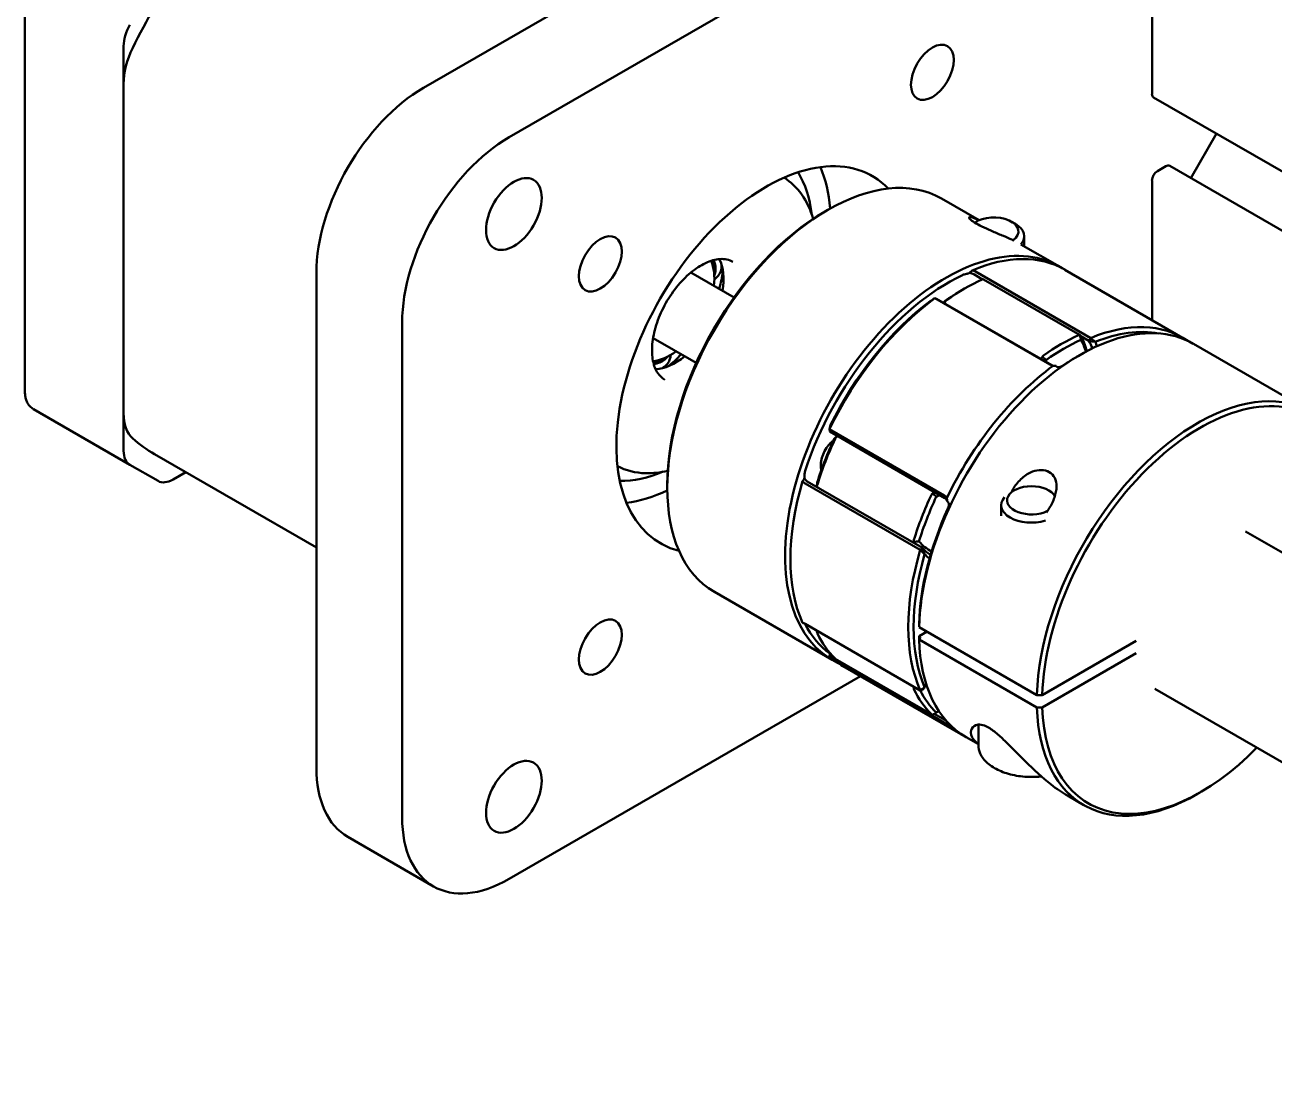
# Model space of a CAD drawing. Header units: millimetres. Extents: x 0 to 420, y 0 to 297.
# Drawn here: x 43.49 to 70.97, y 140.19 to 163.48 of the extents above; entities that cross this region are included whole.
import ezdxf

# ---------------------------------------------------------------- set-up
doc = ezdxf.new("R2010")
doc.units = ezdxf.units.MM
doc.header["$LTSCALE"] = 0.75
doc.layers.add('Visible', color=7, linetype='Continuous', lineweight=50)

msp = doc.modelspace()

# ---------------------------------------------------------------- linework, layer by layer
at = {"layer": 'Visible', "extrusion": (0, 0.816497, 0.57735)}
for p, q in [((52.262, 162.1, -5.136), (66.404, 170.265, -16.683)), ((67.469, 168.702, -14.473), (54.148, 161.012, -3.596)), ((68.29, 161.964, -20.243), (68.29, 165.502, -17.741)), ((43.492, 155.399, -22.432), (43.492, 164.311, -16.13)), ((45.662, 154.106, -20.603), (45.662, 163.018, -14.302)), ((45.662, 162.189, -14.888), (45.662, 154.935, -20.017)), ((68.324, 161.888, -20.339), (128.615, 127.079, 28.888)), ((69.142, 160.113, -22.596), (69.706, 161.09, -22.596)), ((68.408, 160.263, -21.59), (68.596, 160.372, -21.744)), ((68.679, 160.38, -21.84), (128.624, 125.771, 27.104)), ((68.29, 156.987, -23.762), (68.29, 160.059, -21.59)), ((61.101, 159.379, -10.091), (61.16, 159.413, -9.995)), ((64.487, 159.183, -12.206), (63.66, 159.66, -12.882)), ((64.434, 159.155, -11.941), (64.424, 159.15, -11.956)), ((65.193, 159.155, -11.941), (65.285, 159.102, -12.091)), ((66.252, 158.163, -10.765), (65.405, 158.652, -11.457)), ((65.48, 158.83, -11.706), (65.48, 158.609, -11.862)), ((59.095, 157.485, -14.908), (58.145, 158.033, -15.683)), ((64.406, 158.052, -8.15), (66.94, 156.589, -6.081)), ((68.963, 156.598, -8.552), (66.37, 158.095, -10.669)), ((49.905, 147.131, -12.834), (49.905, 158.018, -5.136)), ((64.562, 157.881, -7.984), (64.367, 157.994, -8.143)), ((66.712, 156.651, -6.183), (64.584, 157.879, -7.92)), ((64.106, 157.644, -7.638), (64.165, 157.678, -7.541)), ((66.045, 156.004, -5.254), (63.511, 157.467, -7.323)), ((63.511, 157.467, -7.323), (63.55, 157.454, -7.38)), ((63.55, 157.454, -7.38), (66.084, 155.991, -5.311)), ((51.791, 146.042, -11.294), (51.791, 156.929, -3.596)), ((58.261, 156.041, -14.908), (57.312, 156.589, -15.683)), ((66.901, 156.531, -6.074), (66.724, 156.633, -6.218)), ((66.94, 156.589, -6.081), (66.901, 156.531, -6.074)), ((69.199, 156.462, -8.359), (71.791, 154.965, -6.242)), ((45.8, 153.801, -20.988), (43.679, 155.026, -22.72)), ((61.193, 154.583, -6.523), (63.727, 153.12, -4.454)), ((61.2, 154.53, -6.569), (61.193, 154.583, -6.523)), ((63.734, 153.067, -4.5), (61.2, 154.53, -6.569)), ((46.345, 154.03, -21.494), (49.905, 151.975, -18.588)), ((46.42, 153.443, -22), (45.8, 153.801, -20.988)), ((47.028, 153.635, -22.61), (46.753, 153.476, -22.385)), ((57.624, 153.357, -10.091), (57.624, 153.289, -9.995)), ((63.191, 151.925, -4.787), (60.657, 153.387, -6.856)), ((60.703, 153.435, -6.878), (63.237, 151.973, -4.81)), ((65.259, 153.236, -3.569), (65.249, 153.23, -3.585)), ((66.018, 153.236, -3.569), (66.027, 153.23, -3.585)), ((64.971, 152.911, -3.334), (64.971, 152.672, -3.503)), ((70.35, 152.333, -6.194), (73.793, 150.346, -3.383)), ((63.237, 151.973, -4.81), (63.191, 151.925, -4.787)), ((61.252, 149.503, -10.765), (58.66, 151, -12.882)), ((60.657, 150.296, -9.042), (63.191, 148.833, -6.973)), ((65.758, 148.731, -3.261), (63.165, 150.228, -5.378)), ((63.342, 150.126, -5.811), (63.165, 150.024, -5.667)), ((65.758, 148.459, -3.453), (63.165, 149.956, -5.57)), ((67.941, 149.924, -4.947), (65.876, 148.731, -3.261)), ((61.193, 149.584, -10.058), (61.2, 149.645, -10.023)), ((63.727, 148.121, -7.989), (61.193, 149.584, -10.058)), ((61.2, 149.645, -10.023), (61.225, 149.63, -10.003)), ((61.32, 149.53, -9.82), (63.443, 148.304, -8.087)), ((67.941, 149.652, -5.14), (65.876, 148.459, -3.453)), ((61.488, 149.367, -10.573), (64.081, 147.87, -8.456)), ((61.876, 149.143, -21.453), (54.148, 144.682, -15.143)), ((63.191, 148.833, -6.973), (63.237, 148.839, -7.026)), ((65.876, 148.731, -3.261), (65.758, 148.731, -3.261)), ((68.35, 148.869, -6.194), (71.433, 147.09, -3.678)), ((65.758, 148.459, -3.453), (65.876, 148.459, -3.453)), ((63.5, 148.317, -8.145), (63.734, 148.182, -7.954)), ((64.471, 148.079, -6.751), (64.471, 147.628, -7.07)), ((64.199, 147.802, -8.359), (64.471, 147.645, -8.137)), ((66.427, 146.516, -6.54), (66.791, 146.305, -6.242)), ((69.35, 146.587, -9.033), (69.291, 146.553, -9.129)), ((52.481, 144.517, -13.219), (50.595, 145.605, -14.758))]:
    msp.add_line(p, q, dxfattribs=at)
at = {"layer": 'Visible', "extrusion": (0.707107, -0.408248, 0.57735)}
for centre in [(172.406, 3.742, -29.521), (165.1, 11.049, -29.521), (157.793, 3.742, -29.521)]:
    msp.add_circle(centre, 0.667, dxfattribs=at)
at = {"layer": 'Visible', "extrusion": (-0.707107, 0.408248, -0.57735)}
for centre in [(-165.1, 14.853, 29.521), (-153.989, 3.742, 29.521)]:
    msp.add_circle(centre, 0.867, dxfattribs=at)
at = {"layer": 'Visible', "extrusion": (0.707107, -0.408248, 0.57735)}
for centre, radius, start, end in [((165.1, 3.742, -42.521), 8.533, 83.0905, 96.9095), ((164.234, 10.89, -42.521), 1.333, 96.9095, 135), ((164.157, 14.113, -32.188), 3.333, 45, 135), ((165.1, 3.742, -29.521), 4.667, 350.6159, 189.3841), ((165.1, 3.742, -27.604), 5, 0, 180), ((165.1, 3.742, -32.188), 4.667, 320.1174, 336.1677), ((165.1, 3.742, -23.938), 5, 358.6494, 182.702), ((165.1, 3.742, -32.521), 1.383, 307.0427, 337.351), ((165.1, 3.742, -32.955), 2.117, 293.185, 304.8739), ((165.1, 3.742, -23.854), 4.917, 39.8648, 110.1352), ((165.1, 3.742, -23.354), 5, 38.7168, 51.2832), ((165.1, 3.742, -23.604), 5, 52.7533, 97.2467), ((169.124, 4.82, -23.354), 3, 108.9976, 109.2711), ((165.1, 3.742, -20.021), 4.917, 11.639, 36.416), ((165.1, 3.742, -20.271), 4.917, 38.7168, 51.2832), ((166.178, 7.767, -20.271), 2.917, 332.7205, 341.0024), ((166.178, 7.767, -20.104), 3, 335.3343, 340.7289), ((165.1, 3.742, -32.521), 1.383, 202.649, 232.9573), ((165.1, 3.742, -32.955), 2.117, 235.1261, 246.815), ((169.124, 4.82, -20.271), 2.917, 108.9976, 109.8444), ((165.1, 3.742, -19.938), 5, 52.5331, 97.4669), ((165.1, 3.742, -16.021), 4.917, 294.0027, 133.0574), ((157.952, 4.608, -42.521), 1.333, 135, 173.0905), ((165.1, 3.742, -42.521), 8.533, 173.0905, 180), ((165.1, 3.742, -23.354), 5, 98.7168, 111.2832), ((162.153, 6.688, -23.354), 3, 40.7289, 41.0024), ((165.1, 3.742, -32.188), 4.667, 203.8323, 219.8826), ((166.178, 7.767, -23.354), 3, 168.9976, 169.2711), ((165.1, 3.742, -20.271), 4.917, 98.7168, 111.2832), ((162.153, 6.688, -20.271), 2.917, 38.7892, 41.0024), ((166.178, 7.767, -20.271), 2.917, 168.9976, 181.0541), ((165.1, 3.742, -20.021), 4.917, 113.584, 156.416), ((166.178, 7.767, -20.104), 3, 169.2711, 177.1545), ((165.1, 3.742, -23.854), 4.917, 159.8648, 176.2999), ((165.1, 3.742, -23.354), 5, 158.7168, 171.2832), ((165.1, 3.742, -23.604), 5, 172.7533, 180), ((165.1, 3.742, -20.271), 4.917, 159.6867, 171.2832), ((165.1, 3.742, -16.021), 4.917, 136.9426, 245.9973), ((162.153, 6.688, -20.271), 2.917, 228.9976, 230.5478), ((165.1, 3.742, -19.938), 5, 172.5331, 181.3506), ((154.729, 4.685, -32.188), 3.333, 135, 180)]:
    msp.add_arc(centre, radius, start, end, dxfattribs=at)
at = {"layer": 'Visible', "extrusion": (-0.707107, 0.408248, -0.57735)}
for centre, radius, start, end in [((-164.48, 12.079, 42.521), 0.667, 45, 90), ((-174.528, -4.036, 29.521), 0.167, 360, 45), ((-164.157, 14.113, 29.521), 3.333, 45, 135), ((-165.1, 3.742, 32.188), 4.117, 197.6123, 217.4355), ((-172.878, -5.686, 29.521), 0.167, 45, 135), ((-173.066, -5.875, 29.521), 0.167, 135, 180), ((-165.1, 3.742, 27.688), 4.917, 45, 135), ((-165.1, 3.742, 32.354), 1.5, 200.927, 236.251), ((-165.1, 3.742, 23.771), 5, 142.5331, 180), ((-165.1, 3.742, 23.438), 4.917, 128.7168, 135), ((-165.1, 3.742, 23.688), 4.917, 83.584, 126.416), ((-169.124, 4.82, 23.438), 2.917, 70.1556, 71.0024), ((-165.1, 3.742, 19.771), 5, 46.9102, 180), ((-165.1, 3.742, 20.104), 5, 142.7533, 182.702), ((-165.1, 3.742, 20.354), 5, 128.7168, 141.2832), ((-166.178, 7.767, 20.354), 3, 198.9976, 209.4703), ((-166.178, 7.767, 20.021), 3.083, 201.0194, 203.8591), ((-165.1, 3.742, 32.354), 1.5, 303.749, 339.073), ((-169.124, 4.82, 20.354), 3, 70.7289, 71.0024), ((-165.1, 3.742, 19.854), 4.917, 129.8648, 135.4835), ((-165.1, 3.742, 16.104), 5, 46.9102, 225), ((-165.1, 3.742, 23.438), 4.917, 68.7168, 81.2832), ((-156.763, 4.362, 42.521), 0.667, 360, 45), ((-165.1, 3.742, 32.188), 4.117, 322.5645, 342.3877), ((-156.763, 3.123, 42.521), 0.667, 315, 360), ((-165.1, 3.742, 23.771), 5, 22.5331, 67.4669), ((-165.1, 3.742, 20.354), 5, 68.7168, 81.2832), ((-162.153, 6.688, 20.354), 3, 138.9976, 139.2711), ((-165.1, 3.742, 19.854), 4.917, 46.9426, 80.1352), ((-166.178, 7.767, 20.354), 3, 10.7289, 11.0024), ((-165.1, 3.742, 20.104), 5, 22.7533, 67.2467), ((-166.178, 7.767, 20.021), 3.083, 4.3308, 8.9806), ((-166.178, 7.767, 20.354), 3, 356.1148, 356.6219), ((-165.1, 3.742, 19.854), 4.917, 42.0863, 43.0574), ((-165.1, 3.742, 19.771), 5, 360, 43.0898), ((-162.153, 6.688, 23.604), 3, 310.5111, 310.7289), ((-161.075, 2.664, 20.021), 3.083, 81.0194, 82.5871), ((-165.1, 3.742, 20.354), 5, 8.7168, 21.2832), ((-165.1, 3.742, 16.104), 5, 315, 43.0898), ((-154.729, 4.685, 29.521), 3.333, 315, 45)]:
    msp.add_arc(centre, radius, start, end, dxfattribs=at)
at = {"layer": 'Visible', "extrusion": (-7e-16, -0.816497, -0.57735)}
for centre, radius, start, end in [((64.813, -101.259, -123.056), 0.537, 218.3323, 38.069), ((64.813, -101.259, -122.926), 0.667, 315, 27.4462)]:
    msp.add_arc(centre, radius, start, end, dxfattribs=at)
at = {"layer": 'Visible', "extrusion": (-1.59e-14, 7e-15, -1)}
msp.add_arc((-58.331, 158.392, 17.212), 0.55, 204.9336, 208.304, dxfattribs=at)
at = {"layer": 'Visible', "extrusion": (-1.4e-15, 2.5e-15, -1)}
msp.add_arc((-58.331, 158.392, 17.212), 0.605, 234.5167, 236.959, dxfattribs=at)
at = {"layer": 'Visible', "extrusion": (-0.298008, 0.866302, -0.400889)}
msp.add_arc((-118.294, 33.434, 120.423), 13.274, 57.5029, 58.0988, dxfattribs=at)
at = {"layer": 'Visible', "extrusion": (0.298008, -0.089195, 0.950387)}
for centre, radius, start, end in [((160.757, -21, 0.203), 8.427, 4.8039, 5.8238), ((156.924, -15.136, 0.203), 13.274, 337.1317, 337.7276)]:
    msp.add_arc(centre, radius, start, end, dxfattribs=at)
at = {"layer": 'Visible', "extrusion": (-2.73e-14, 7e-16, -1)}
msp.add_arc((-57.094, 156.249, 17.212), 0.605, 183.041, 185.4833, dxfattribs=at)
at = {"layer": 'Visible', "extrusion": (2.6e-15, -1.8e-15, -1)}
msp.add_arc((-57.094, 156.249, 17.212), 0.55, 211.696, 215.0664, dxfattribs=at)
at = {"layer": 'Visible', "extrusion": (0.98653, -0.009768, 0.163286)}
msp.add_arc((144.629, -24.23, 57.794), 13.274, 36.7565, 37.3524, dxfattribs=at)
at = {"layer": 'Visible', "extrusion": (-3e-16, -0.816497, -0.57735)}
for centre, radius, start, end in [((65.638, -91.006, -122.926), 0.667, 62.5538, 207.4462), ((65.638, -91.006, -123.056), 0.537, 49.3116, 343.153)]:
    msp.add_arc(centre, radius, start, end, dxfattribs=at)
at = {"layer": 'Visible', "extrusion": (-0.4037, -0.042288, -0.913914)}
msp.add_arc((-153.354, -83.747, -27.56), 13.274, 47.6493, 48.2452, dxfattribs=at)
at = {"layer": 'Visible', "extrusion": (0.4037, 0.042288, 0.913914)}
msp.add_arc((146.547, -82.089, 27.56), 8.427, 103.6586, 104.6785, dxfattribs=at)
at = {"layer": 'Visible', "extrusion": (-0.98653, 0.150691, -0.063638)}
msp.add_arc((-165.559, -11.621, -37.188), 8.427, 354.0346, 354.5961, dxfattribs=at)
at = {"layer": 'Visible', "extrusion": (0.4037, -0.875742, 0.264768)}
for centre, radius, start, end in [((127.26, 11.152, -106.676), 13.274, 124.1519, 124.7478), ((127.237, 18.158, -106.676), 8.427, 151.8242, 152.844)]:
    msp.add_arc(centre, radius, start, end, dxfattribs=at)
at = {"layer": 'Visible', "extrusion": (1.21e-14, -0.816497, -0.57735)}
msp.add_ellipse((63.106, 150.262, -5.426), major_axis=(-0.059, -0.034, 0.0481), ratio=0.999438, start_param=3.14161, end_param=3.181571, dxfattribs=at)
at = {"layer": 'Visible', "extrusion": (9.6e-15, -0.816497, -0.57735)}
msp.add_ellipse((63.106, 149.99, -5.619), major_axis=(-0.059, -0.034, 0.0481), ratio=0.999438, start_param=3.14161, end_param=4.712375, dxfattribs=at)
at = {"layer": 'Visible'}
for points, knots in [([(60.836, 159.214, -16.599), (60.776, 159.417, -16.391), (60.689, 159.599, -16.17), (60.472, 159.904, -15.719), (60.342, 160.028, -15.491), (60.193, 160.121, -15.263)], [6.5679395, 6.5679395, 6.5679395, 6.5679395, 6.8117738, 6.8117738, 7.047376, 7.047376, 7.047376, 7.047376]), ([(64.424, 159.109, -11.032), (64.373, 159.139, -11.074), (64.33, 159.168, -11.133), (64.275, 159.214, -11.267), (64.263, 159.232, -11.343), (64.263, 159.254, -11.499), (64.279, 159.257, -11.59), (64.338, 159.246, -11.762), (64.379, 159.23, -11.844), (64.443, 159.202, -11.942), (64.463, 159.192, -11.97), (64.484, 159.181, -11.998)], [0, 0, 0, 0, 0.0652872, 0.0652872, 0.1305744, 0.1305744, 0.2072928, 0.2072928, 0.2840111, 0.2840111, 0.3152417, 0.3152417, 0.3152417, 0.3152417]), ([(65.255, 158.736, -11.371), (65.238, 158.744, -11.339), (65.221, 158.752, -11.308), (65.155, 158.782, -11.205), (65.093, 158.809, -11.134), (64.95, 158.868, -11.02), (64.869, 158.901, -10.979), (64.727, 158.961, -10.944), (64.66, 158.99, -10.94), (64.532, 159.051, -10.965), (64.472, 159.082, -10.993), (64.424, 159.109, -11.032)], [0.8643736, 0.8643736, 0.8643736, 0.8643736, 0.8963197, 0.8963197, 0.9772698, 0.9772698, 1.0582198, 1.0582198, 1.119259, 1.119259, 1.1802981, 1.1802981, 1.1802981, 1.1802981]), ([(59.07, 158.269, -15.201), (58.989, 158.315, -15.039), (58.893, 158.337, -14.878), (58.685, 158.322, -14.596), (58.577, 158.293, -14.473), (58.358, 158.189, -14.261), (58.247, 158.117, -14.172), (58.03, 157.937, -14.027), (57.925, 157.828, -13.972), (57.73, 157.585, -13.903), (57.641, 157.45, -13.889), (57.49, 157.168, -13.904), (57.427, 157.02, -13.933), (57.336, 156.73, -14.03), (57.306, 156.586, -14.098), (57.283, 156.319, -14.267), (57.288, 156.196, -14.368), (57.33, 155.98, -14.593), (57.367, 155.889, -14.718), (57.459, 155.753, -14.963), (57.51, 155.705, -15.082), (57.57, 155.671, -15.201)], [0.785398, 0.785398, 0.785398, 0.785398, 1.156266, 1.156266, 1.479902, 1.479902, 1.788878, 1.788878, 2.098679, 2.098679, 2.410311, 2.410311, 2.72245, 2.72245, 3.033555, 3.033555, 3.342652, 3.342652, 3.653381, 3.653381, 3.926991, 3.926991, 3.926991, 3.926991]), ([(58.617, 158.298, -16.751), (58.623, 158.282, -16.759), (58.628, 158.266, -16.766), (58.644, 158.209, -16.796), (58.65, 158.169, -16.821), (58.65, 158.118, -16.857), (58.649, 158.102, -16.869), (58.647, 158.087, -16.881)], [0.67844777, 0.67844777, 0.67844777, 0.67844777, 0.69426713, 0.69426713, 0.73341237, 0.73341237, 0.75034209, 0.75034209, 0.75034209, 0.75034209]), ([(58.646, 158.306, -16.702), (58.655, 158.284, -16.712), (58.664, 158.261, -16.723), (58.683, 158.194, -16.759), (58.689, 158.15, -16.786), (58.689, 158.071, -16.842), (58.683, 158.031, -16.874), (58.667, 157.984, -16.916), (58.664, 157.976, -16.925), (58.66, 157.967, -16.934)], [0.7438208, 0.7438208, 0.7438208, 0.7438208, 0.7660166, 0.7660166, 0.8091995, 0.8091995, 0.8523825, 0.8523825, 0.8630562, 0.8630562, 0.8630562, 0.8630562]), ([(58.682, 157.9, -17.212), (58.705, 157.916, -17.184), (58.727, 157.936, -17.155), (58.766, 157.985, -17.094), (58.786, 158.021, -17.056), (58.813, 158.1, -16.984), (58.819, 158.144, -16.949), (58.819, 158.191, -16.916), (58.819, 158.196, -16.912), (58.819, 158.202, -16.908)], [-0.9402499, -0.9402499, -0.9402499, -0.9402499, -0.9071267, -0.9071267, -0.8612024, -0.8612024, -0.8152781, -0.8152781, -0.8092588, -0.8092588, -0.8092588, -0.8092588]), ([(64.123, 157.977, -8.144), (64.123, 157.977, -8.144), (64.123, 157.977, -8.144), (64.124, 157.978, -8.145), (64.125, 157.978, -8.145), (64.126, 157.979, -8.147), (64.127, 157.979, -8.148), (64.138, 157.984, -8.157), (64.149, 157.988, -8.164), (64.176, 157.996, -8.18), (64.192, 157.999, -8.187), (64.219, 158.005, -8.193), (64.23, 158.007, -8.194), (64.246, 158.011, -8.191), (64.252, 158.013, -8.189), (64.262, 158.018, -8.182), (64.266, 158.02, -8.179), (64.27, 158.024, -8.173), (64.271, 158.025, -8.171), (64.271, 158.026, -8.17)], [0.18280217, 0.18280217, 0.18280217, 0.18280217, 0.18322052, 0.18322052, 0.18388789, 0.18388789, 0.18538627, 0.18538627, 0.19760576, 0.19760576, 0.21515054, 0.21515054, 0.2293136, 0.2293136, 0.23883257, 0.23883257, 0.24675162, 0.24675162, 0.24992047, 0.24992047, 0.24992047, 0.24992047]), ([(64.271, 158.026, -8.17), (64.283, 158.033, -8.173), (64.294, 158.04, -8.176), (64.316, 158.059, -8.181), (64.325, 158.069, -8.183), (64.334, 158.08, -8.185)], [0.00000001, 0.00000001, 0.00000001, 0.00000001, 0.01271645, 0.01271645, 0.02562676, 0.02562676, 0.02562676, 0.02562676]), ([(64.367, 157.994, -8.143), (64.364, 157.995, -8.146), (64.36, 157.997, -8.148), (64.357, 157.999, -8.15), (64.353, 158.001, -8.153), (64.35, 158.003, -8.155), (64.346, 158.004, -8.157), (64.342, 158.006, -8.158), (64.338, 158.008, -8.16), (64.334, 158.009, -8.162), (64.332, 158.01, -8.162), (64.33, 158.011, -8.163), (64.327, 158.011, -8.164), (64.326, 158.012, -8.164), (64.325, 158.012, -8.165), (64.323, 158.013, -8.165), (64.323, 158.013, -8.165), (64.322, 158.013, -8.165), (64.321, 158.013, -8.166), (64.317, 158.015, -8.167), (64.312, 158.016, -8.167), (64.308, 158.017, -8.168), (64.303, 158.019, -8.169), (64.299, 158.02, -8.169), (64.294, 158.021, -8.17), (64.29, 158.022, -8.17), (64.285, 158.023, -8.17), (64.28, 158.024, -8.17), (64.278, 158.024, -8.17), (64.275, 158.025, -8.17), (64.273, 158.025, -8.17), (64.273, 158.025, -8.17), (64.272, 158.026, -8.17), (64.271, 158.026, -8.17)], [0, 0, 0, 0, 0.1315802, 0.1315802, 0.1315802, 0.2615972, 0.2615972, 0.2615972, 0.3922335, 0.3922335, 0.3922335, 0.4584848, 0.4584848, 0.4584848, 0.5, 0.5, 0.5, 0.5256463, 0.5256463, 0.5256463, 0.6590722, 0.6590722, 0.6590722, 0.7905956, 0.7905956, 0.7905956, 0.9204121, 0.9204121, 0.9204121, 0.9847359, 0.9847359, 0.9847359, 1, 1, 1, 1]), ([(64.334, 158.08, -8.185), (64.347, 158.077, -8.182), (64.36, 158.072, -8.177), (64.385, 158.063, -8.165), (64.396, 158.058, -8.158), (64.406, 158.052, -8.15)], [-0.02594431, -0.02594431, -0.02594431, -0.02594431, -0.01294657, -0.01294657, 0, 0, 0, 0]), ([(64.552, 157.876, -7.875), (64.556, 157.878, -7.878), (64.56, 157.88, -7.883), (64.566, 157.882, -7.893), (64.568, 157.883, -7.898), (64.571, 157.884, -7.906), (64.572, 157.884, -7.909), (64.572, 157.884, -7.911)], [-0.13703283, -0.13703283, -0.13703283, -0.13703283, -0.13180539, -0.13180539, -0.12657795, -0.12657795, -0.12432195, -0.12432195, -0.12432195, -0.12432195]), ([(64.572, 157.884, -7.911), (64.574, 157.884, -7.913), (64.576, 157.883, -7.914), (64.58, 157.881, -7.917), (64.582, 157.88, -7.918), (64.584, 157.879, -7.92)], [-0.149481941, -0.149481941, -0.149481941, -0.149481941, -0.147231926, -0.147231926, -0.144998478, -0.144998478, -0.144998478, -0.144998478]), ([(63.731, 157.365, -7.232), (63.733, 157.37, -7.23), (63.735, 157.376, -7.229), (63.739, 157.387, -7.23), (63.74, 157.393, -7.23), (63.742, 157.401, -7.233), (63.743, 157.404, -7.234), (63.743, 157.406, -7.235)], [-0.04667856, -0.04667856, -0.04667856, -0.04667856, -0.04141395, -0.04141395, -0.03614934, -0.03614934, -0.03389933, -0.03389933, -0.03389933, -0.03389933]), ([(63.743, 157.406, -7.235), (63.746, 157.407, -7.234), (63.748, 157.409, -7.234), (63.755, 157.414, -7.234), (63.76, 157.417, -7.235), (63.769, 157.424, -7.238), (63.774, 157.427, -7.24), (63.778, 157.43, -7.243)], [-0.05905813, -0.05905813, -0.05905813, -0.05905813, -0.05680213, -0.05680213, -0.05157468, -0.05157468, -0.04634724, -0.04634724, -0.04634724, -0.04634724]), ([(66.708, 156.651, -6.168), (66.706, 156.652, -6.166), (66.703, 156.653, -6.165), (66.696, 156.655, -6.161), (66.691, 156.655, -6.157), (66.682, 156.655, -6.15), (66.677, 156.654, -6.146), (66.673, 156.652, -6.143)], [-0.05905813, -0.05905813, -0.05905813, -0.05905813, -0.05680213, -0.05680213, -0.05157468, -0.05157468, -0.04634724, -0.04634724, -0.04634724, -0.04634724]), ([(66.72, 156.641, -6.207), (66.718, 156.644, -6.203), (66.716, 156.647, -6.198), (66.713, 156.65, -6.187), (66.711, 156.651, -6.181), (66.709, 156.652, -6.173), (66.708, 156.652, -6.17), (66.708, 156.651, -6.168)], [-0.04667856, -0.04667856, -0.04667856, -0.04667856, -0.04141395, -0.04141395, -0.03614934, -0.03614934, -0.03389933, -0.03389933, -0.03389933, -0.03389933]), ([(57.516, 156.128, -16.881), (57.504, 156.119, -16.869), (57.491, 156.11, -16.857), (57.447, 156.084, -16.821), (57.409, 156.069, -16.796), (57.352, 156.055, -16.766), (57.335, 156.051, -16.759), (57.318, 156.049, -16.751)], [0.71648265, 0.71648265, 0.71648265, 0.71648265, 0.73341237, 0.73341237, 0.77255762, 0.77255762, 0.78837698, 0.78837698, 0.78837698, 0.78837698]), ([(57.626, 156.177, -16.934), (57.621, 156.169, -16.925), (57.615, 156.162, -16.916), (57.583, 156.125, -16.874), (57.551, 156.099, -16.842), (57.483, 156.06, -16.786), (57.441, 156.043, -16.759), (57.373, 156.026, -16.723), (57.349, 156.022, -16.712), (57.325, 156.019, -16.702)], [0.7553429, 0.7553429, 0.7553429, 0.7553429, 0.7660166, 0.7660166, 0.8091995, 0.8091995, 0.8523825, 0.8523825, 0.8745783, 0.8745783, 0.8745783, 0.8745783]), ([(57.502, 155.922, -16.908), (57.507, 155.924, -16.912), (57.512, 155.927, -16.916), (57.553, 155.951, -16.949), (57.587, 155.978, -16.984), (57.643, 156.04, -17.056), (57.664, 156.075, -17.094), (57.686, 156.134, -17.155), (57.693, 156.163, -17.184), (57.696, 156.191, -17.212)], [-0.8212974, -0.8212974, -0.8212974, -0.8212974, -0.8152781, -0.8152781, -0.7693538, -0.7693538, -0.7234295, -0.7234295, -0.6903063, -0.6903063, -0.6903063, -0.6903063]), ([(65.879, 156.173, -5.491), (65.877, 156.172, -5.491), (65.875, 156.17, -5.492), (65.868, 156.165, -5.493), (65.864, 156.16, -5.494), (65.857, 156.151, -5.497), (65.855, 156.146, -5.498), (65.853, 156.14, -5.5)], [-0.14948194, -0.14948194, -0.14948194, -0.14948194, -0.14723193, -0.14723193, -0.14196732, -0.14196732, -0.13670271, -0.13670271, -0.13670271, -0.13670271]), ([(65.899, 156.205, -5.511), (65.895, 156.202, -5.508), (65.892, 156.198, -5.505), (65.885, 156.19, -5.499), (65.883, 156.185, -5.497), (65.88, 156.178, -5.493), (65.88, 156.175, -5.492), (65.879, 156.173, -5.491)], [-0.13703283, -0.13703283, -0.13703283, -0.13703283, -0.13180539, -0.13180539, -0.12657795, -0.12657795, -0.12432195, -0.12432195, -0.12432195, -0.12432195]), ([(66.117, 155.98, -5.215), (66.104, 155.982, -5.22), (66.091, 155.985, -5.225), (66.066, 155.993, -5.238), (66.055, 155.998, -5.246), (66.045, 156.004, -5.254)], [-0.02594431, -0.02594431, -0.02594431, -0.02594431, -0.01294657, -0.01294657, 0, 0, 0, 0]), ([(66.084, 155.991, -5.311), (66.087, 155.989, -5.308), (66.091, 155.987, -5.306), (66.094, 155.986, -5.303), (66.097, 155.985, -5.301), (66.1, 155.984, -5.299), (66.103, 155.982, -5.298)], [0, 0, 0, 0, 0.1315802, 0.1315802, 0.1315802, 0.2370639, 0.2370639, 0.2370639, 0.2370639]), ([(66.18, 155.977, -5.272), (66.168, 155.975, -5.264), (66.157, 155.975, -5.256), (66.136, 155.977, -5.237), (66.126, 155.978, -5.227), (66.117, 155.98, -5.215)], [0.00000001, 0.00000001, 0.00000001, 0.00000001, 0.01271645, 0.01271645, 0.02562676, 0.02562676, 0.02562676, 0.02562676]), ([(66.329, 155.985, -5.326), (66.328, 155.985, -5.326), (66.328, 155.984, -5.326), (66.327, 155.984, -5.325), (66.327, 155.984, -5.325), (66.325, 155.982, -5.323), (66.324, 155.982, -5.323), (66.313, 155.975, -5.315), (66.302, 155.969, -5.309), (66.275, 155.957, -5.296), (66.259, 155.951, -5.291), (66.232, 155.947, -5.284), (66.221, 155.948, -5.281), (66.205, 155.952, -5.278), (66.199, 155.954, -5.277), (66.189, 155.962, -5.275), (66.186, 155.966, -5.274), (66.182, 155.973, -5.273), (66.181, 155.975, -5.272), (66.18, 155.977, -5.272)], [0.18280217, 0.18280217, 0.18280217, 0.18280217, 0.18322052, 0.18322052, 0.18388789, 0.18388789, 0.18538627, 0.18538627, 0.19760576, 0.19760576, 0.21515054, 0.21515054, 0.2293136, 0.2293136, 0.23883257, 0.23883257, 0.24675162, 0.24675162, 0.24992047, 0.24992047, 0.24992047, 0.24992047]), ([(43.679, 155.026, -22.72), (43.653, 155.041, -22.699), (43.629, 155.06, -22.678), (43.587, 155.102, -22.635), (43.569, 155.126, -22.614), (43.539, 155.176, -22.574), (43.527, 155.203, -22.554), (43.509, 155.257, -22.516), (43.503, 155.285, -22.498), (43.494, 155.341, -22.463), (43.492, 155.37, -22.447), (43.492, 155.399, -22.432)], [2.3561945, 2.3561945, 2.3561945, 2.3561945, 2.5132741, 2.5132741, 2.6703538, 2.6703538, 2.8274334, 2.8274334, 2.984513, 2.984513, 3.1415927, 3.1415927, 3.1415927, 3.1415927]), ([(61.279, 154.333, -7.058), (61.252, 154.312, -7.042), (61.225, 154.288, -7.029), (61.165, 154.224, -7.004), (61.133, 154.181, -6.996), (61.078, 154.09, -6.993), (61.055, 154.041, -6.999), (61.02, 153.943, -7.022), (61.008, 153.893, -7.041), (60.997, 153.795, -7.088), (60.999, 153.747, -7.118), (61.01, 153.695, -7.157), (61.012, 153.687, -7.163), (61.014, 153.68, -7.169)], [1.735004, 1.735004, 1.735004, 1.735004, 1.975142, 1.975142, 2.321165, 2.321165, 2.664439, 2.664439, 3.009568, 3.009568, 3.358352, 3.358352, 3.418073, 3.418073, 3.418073, 3.418073]), ([(61.315, 154.366, -6.393), (61.317, 154.371, -6.392), (61.32, 154.376, -6.392), (61.324, 154.387, -6.394), (61.326, 154.392, -6.396), (61.329, 154.4, -6.4), (61.33, 154.402, -6.401), (61.33, 154.404, -6.402)], [-0.13703283, -0.13703283, -0.13703283, -0.13703283, -0.13180539, -0.13180539, -0.12657795, -0.12657795, -0.12432195, -0.12432195, -0.12432195, -0.12432195]), ([(61.367, 154.423, -6.415), (61.362, 154.421, -6.412), (61.358, 154.419, -6.409), (61.348, 154.413, -6.405), (61.343, 154.411, -6.403), (61.335, 154.407, -6.402), (61.333, 154.405, -6.402), (61.33, 154.404, -6.402)], [0.13670271, 0.13670271, 0.13670271, 0.13670271, 0.14196732, 0.14196732, 0.14723193, 0.14723193, 0.14948194, 0.14948194, 0.14948194, 0.14948194]), ([(56.528, 153.772, -15.263), (56.713, 153.673, -15.537), (56.924, 153.62, -15.81), (57.305, 153.61, -16.254), (57.468, 153.629, -16.431), (57.634, 153.669, -16.599)], [3.9481983, 3.9481983, 3.9481983, 3.9481983, 4.2306647, 4.2306647, 4.4276348, 4.4276348, 4.4276348, 4.4276348]), ([(60.642, 153.511, -6.917), (60.643, 153.511, -6.92), (60.643, 153.512, -6.922), (60.644, 153.515, -6.93), (60.644, 153.518, -6.935), (60.644, 153.526, -6.944), (60.644, 153.531, -6.948), (60.643, 153.544, -6.955), (60.643, 153.553, -6.958), (60.643, 153.583, -6.963), (60.644, 153.606, -6.961), (60.65, 153.64, -6.955), (60.652, 153.65, -6.952), (60.655, 153.66, -6.95), (60.656, 153.661, -6.949), (60.656, 153.663, -6.949), (60.656, 153.664, -6.948), (60.657, 153.665, -6.948), (60.657, 153.665, -6.948), (60.657, 153.666, -6.948), (60.657, 153.666, -6.948), (60.657, 153.666, -6.948)], [0.11245814, 0.11245814, 0.11245814, 0.11245814, 0.11610647, 0.11610647, 0.1247417, 0.1247417, 0.13419572, 0.13419572, 0.14696436, 0.14696436, 0.17013064, 0.17013064, 0.17918799, 0.17918799, 0.18040771, 0.18040771, 0.18102834, 0.18102834, 0.18148315, 0.18148315, 0.18155048, 0.18155048, 0.18155048, 0.18155048]), ([(65.197, 153.195, -3.535), (65.213, 153.228, -3.538), (65.23, 153.26, -3.541), (65.297, 153.367, -3.546), (65.358, 153.443, -3.545), (65.501, 153.57, -3.528), (65.582, 153.62, -3.51), (65.724, 153.673, -3.465), (65.792, 153.686, -3.439), (65.919, 153.683, -3.374), (65.979, 153.667, -3.335), (66.027, 153.639, -3.296)], [0.8643736, 0.8643736, 0.8643736, 0.8643736, 0.8963197, 0.8963197, 0.9772698, 0.9772698, 1.0582198, 1.0582198, 1.119259, 1.119259, 1.1802981, 1.1802981, 1.1802981, 1.1802981]), ([(66.027, 153.639, -3.296), (66.078, 153.609, -3.254), (66.121, 153.564, -3.207), (66.176, 153.453, -3.119), (66.188, 153.387, -3.077), (66.188, 153.247, -3.004), (66.172, 153.163, -2.97), (66.114, 152.996, -2.924), (66.072, 152.914, -2.911), (66.008, 152.811, -2.906), (65.988, 152.781, -2.905), (65.966, 152.751, -2.907)], [0, 0, 0, 0, 0.0652872, 0.0652872, 0.1305744, 0.1305744, 0.2072928, 0.2072928, 0.2840111, 0.2840111, 0.3158654, 0.3158654, 0.3158654, 0.3158654]), ([(60.603, 153.439, -6.898), (60.612, 153.449, -6.902), (60.62, 153.461, -6.906), (60.633, 153.485, -6.913), (60.638, 153.498, -6.916), (60.642, 153.511, -6.917)], [0, 0, 0, 0, 0.01286304, 0.01286304, 0.02554961, 0.02554961, 0.02554961, 0.02554961]), ([(60.657, 153.387, -6.856), (60.647, 153.393, -6.864), (60.637, 153.401, -6.872), (60.619, 153.418, -6.886), (60.611, 153.428, -6.892), (60.603, 153.439, -6.898)], [-0.02591661, -0.02591661, -0.02591661, -0.02591661, -0.01298948, -0.01298948, -0.000001, -0.000001, -0.000001, -0.000001]), ([(60.642, 153.511, -6.917), (60.643, 153.511, -6.917), (60.643, 153.51, -6.917), (60.643, 153.509, -6.917), (60.644, 153.507, -6.917), (60.645, 153.505, -6.916), (60.646, 153.503, -6.916), (60.648, 153.499, -6.915), (60.65, 153.495, -6.914), (60.652, 153.491, -6.913), (60.655, 153.486, -6.912), (60.657, 153.483, -6.911), (60.659, 153.479, -6.909), (60.662, 153.475, -6.908), (60.664, 153.472, -6.906), (60.667, 153.468, -6.905), (60.668, 153.467, -6.904), (60.668, 153.467, -6.904), (60.669, 153.466, -6.904), (60.67, 153.465, -6.903), (60.67, 153.464, -6.903), (60.671, 153.463, -6.902), (60.673, 153.461, -6.901), (60.674, 153.46, -6.9), (60.675, 153.458, -6.899), (60.678, 153.455, -6.897), (60.681, 153.452, -6.895), (60.684, 153.449, -6.893), (60.687, 153.447, -6.891), (60.69, 153.444, -6.889), (60.693, 153.442, -6.886), (60.697, 153.439, -6.884), (60.7, 153.437, -6.881), (60.703, 153.435, -6.878)], [0, 0, 0, 0, 0.0152851, 0.0152851, 0.0152851, 0.0799667, 0.0799667, 0.0799667, 0.2111567, 0.2111567, 0.2111567, 0.3434454, 0.3434454, 0.3434454, 0.4751267, 0.4751267, 0.4751267, 0.5, 0.5, 0.5, 0.5403523, 0.5403523, 0.5403523, 0.6055605, 0.6055605, 0.6055605, 0.736241, 0.736241, 0.736241, 0.8675889, 0.8675889, 0.8675889, 1, 1, 1, 1]), ([(60.916, 153.336, -6.65), (60.917, 153.338, -6.648), (60.917, 153.339, -6.646), (60.92, 153.344, -6.639), (60.921, 153.349, -6.635), (60.925, 153.358, -6.628), (60.926, 153.363, -6.626), (60.928, 153.368, -6.624)], [-0.05905813, -0.05905813, -0.05905813, -0.05905813, -0.05680213, -0.05680213, -0.05157468, -0.05157468, -0.04634724, -0.04634724, -0.04634724, -0.04634724]), ([(60.933, 153.306, -6.675), (60.931, 153.308, -6.67), (60.928, 153.312, -6.666), (60.924, 153.32, -6.658), (60.921, 153.325, -6.655), (60.918, 153.332, -6.651), (60.917, 153.334, -6.651), (60.916, 153.336, -6.65)], [-0.04667856, -0.04667856, -0.04667856, -0.04667856, -0.04141395, -0.04141395, -0.03614934, -0.03614934, -0.03389933, -0.03389933, -0.03389933, -0.03389933]), ([(63.466, 153.171, -4.658), (63.464, 153.17, -4.658), (63.462, 153.169, -4.658), (63.454, 153.164, -4.658), (63.45, 153.16, -4.659), (63.442, 153.151, -4.66), (63.439, 153.146, -4.66), (63.436, 153.141, -4.661)], [-0.05905813, -0.05905813, -0.05905813, -0.05905813, -0.05680213, -0.05680213, -0.05157468, -0.05157468, -0.04634724, -0.04634724, -0.04634724, -0.04634724]), ([(63.466, 153.171, -4.658), (63.467, 153.173, -4.66), (63.468, 153.175, -4.661), (63.471, 153.182, -4.666), (63.473, 153.186, -4.669), (63.48, 153.193, -4.676), (63.484, 153.196, -4.68), (63.488, 153.198, -4.683)], [0.03389933, 0.03389933, 0.03389933, 0.03389933, 0.03614934, 0.03614934, 0.04141395, 0.04141395, 0.04667856, 0.04667856, 0.04667856, 0.04667856]), ([(63.727, 153.12, -4.454), (63.737, 153.114, -4.446), (63.746, 153.107, -4.437), (63.763, 153.089, -4.422), (63.771, 153.08, -4.415), (63.777, 153.069, -4.408)], [-0.02591661, -0.02591661, -0.02591661, -0.02591661, -0.01298948, -0.01298948, -0.000001, -0.000001, -0.000001, -0.000001]), ([(63.781, 152.993, -4.444), (63.781, 152.993, -4.444), (63.781, 152.994, -4.445), (63.781, 152.994, -4.445), (63.781, 152.996, -4.446), (63.78, 152.999, -4.447), (63.78, 153.001, -4.448), (63.778, 153.005, -4.45), (63.777, 153.009, -4.452), (63.776, 153.013, -4.455), (63.775, 153.017, -4.457), (63.773, 153.021, -4.459), (63.771, 153.024, -4.461), (63.77, 153.028, -4.464), (63.768, 153.031, -4.466), (63.766, 153.035, -4.469), (63.765, 153.036, -4.469), (63.765, 153.036, -4.47), (63.765, 153.037, -4.47), (63.764, 153.038, -4.471), (63.763, 153.039, -4.472), (63.763, 153.04, -4.472), (63.761, 153.042, -4.474), (63.76, 153.043, -4.475), (63.759, 153.045, -4.476), (63.757, 153.048, -4.479), (63.754, 153.051, -4.481), (63.752, 153.053, -4.484), (63.749, 153.056, -4.487), (63.746, 153.059, -4.489), (63.743, 153.061, -4.492), (63.74, 153.063, -4.494), (63.737, 153.065, -4.497), (63.734, 153.067, -4.5)], [0, 0, 0, 0, 0.0152851, 0.0152851, 0.0152851, 0.0799667, 0.0799667, 0.0799667, 0.2111567, 0.2111567, 0.2111567, 0.3434454, 0.3434454, 0.3434454, 0.4751267, 0.4751267, 0.4751267, 0.5, 0.5, 0.5, 0.5403523, 0.5403523, 0.5403523, 0.6055605, 0.6055605, 0.6055605, 0.736241, 0.736241, 0.736241, 0.8675889, 0.8675889, 0.8675889, 1, 1, 1, 1]), ([(63.777, 153.069, -4.408), (63.778, 153.057, -4.416), (63.779, 153.045, -4.424), (63.781, 153.019, -4.436), (63.782, 153.006, -4.44), (63.781, 152.993, -4.444)], [0, 0, 0, 0, 0.01286304, 0.01286304, 0.02554961, 0.02554961, 0.02554961, 0.02554961]), ([(63.781, 152.993, -4.444), (63.783, 152.992, -4.445), (63.786, 152.991, -4.446), (63.793, 152.988, -4.448), (63.797, 152.985, -4.449), (63.806, 152.976, -4.451), (63.809, 152.97, -4.451), (63.816, 152.957, -4.451), (63.818, 152.947, -4.451), (63.82, 152.917, -4.449), (63.817, 152.894, -4.448), (63.807, 152.86, -4.449), (63.804, 152.851, -4.45), (63.799, 152.841, -4.452), (63.799, 152.84, -4.452), (63.798, 152.838, -4.452), (63.798, 152.837, -4.452), (63.797, 152.836, -4.452), (63.797, 152.836, -4.452), (63.797, 152.835, -4.452), (63.797, 152.835, -4.452), (63.797, 152.835, -4.452)], [0.11245814, 0.11245814, 0.11245814, 0.11245814, 0.11610647, 0.11610647, 0.1247417, 0.1247417, 0.13419572, 0.13419572, 0.14696436, 0.14696436, 0.17013064, 0.17013064, 0.17918799, 0.17918799, 0.18040771, 0.18040771, 0.18102834, 0.18102834, 0.18148315, 0.18148315, 0.18155048, 0.18155048, 0.18155048, 0.18155048]), ([(63.049, 152.144, -4.892), (63.048, 152.138, -4.894), (63.047, 152.133, -4.896), (63.047, 152.121, -4.899), (63.048, 152.116, -4.901), (63.05, 152.108, -4.904), (63.051, 152.106, -4.905), (63.052, 152.103, -4.906)], [-0.13703283, -0.13703283, -0.13703283, -0.13703283, -0.13180539, -0.13180539, -0.12657795, -0.12657795, -0.12432195, -0.12432195, -0.12432195, -0.12432195]), ([(63.052, 152.103, -4.906), (63.051, 152.102, -4.908), (63.051, 152.101, -4.91), (63.049, 152.096, -4.917), (63.049, 152.093, -4.923), (63.051, 152.087, -4.933), (63.052, 152.084, -4.938), (63.054, 152.081, -4.942)], [-0.14948194, -0.14948194, -0.14948194, -0.14948194, -0.14723193, -0.14723193, -0.14196732, -0.14196732, -0.13670271, -0.13670271, -0.13670271, -0.13670271]), ([(60.603, 150.319, -9.104), (60.611, 150.317, -9.092), (60.619, 150.315, -9.081), (60.637, 150.307, -9.059), (60.647, 150.302, -9.05), (60.657, 150.296, -9.042)], [-0.02594431, -0.02594431, -0.02594431, -0.02594431, -0.01294657, -0.01294657, 0, 0, 0, 0]), ([(60.657, 150.29, -9.335), (60.657, 150.29, -9.335), (60.657, 150.291, -9.334), (60.656, 150.291, -9.333), (60.656, 150.292, -9.333), (60.656, 150.293, -9.331), (60.655, 150.294, -9.33), (60.654, 150.296, -9.327), (60.653, 150.297, -9.325), (60.653, 150.299, -9.323)], [0.182802168, 0.182802168, 0.182802168, 0.182802168, 0.183220517, 0.183220517, 0.183887888, 0.183887888, 0.185386267, 0.185386267, 0.187431177, 0.187431177, 0.187431177, 0.187431177]), ([(60.916, 150.119, -8.925), (60.917, 150.121, -8.923), (60.918, 150.122, -8.921), (60.921, 150.128, -8.915), (60.924, 150.132, -8.912), (60.926, 150.138, -8.909), (60.927, 150.139, -8.909), (60.927, 150.14, -8.908)], [-0.149481941, -0.149481941, -0.149481941, -0.149481941, -0.147231926, -0.147231926, -0.141967316, -0.141967316, -0.140952631, -0.140952631, -0.140952631, -0.140952631]), ([(60.928, 150.084, -8.946), (60.926, 150.088, -8.942), (60.925, 150.092, -8.938), (60.921, 150.101, -8.931), (60.92, 150.106, -8.929), (60.917, 150.114, -8.926), (60.917, 150.116, -8.925), (60.916, 150.119, -8.925)], [-0.13703283, -0.13703283, -0.13703283, -0.13703283, -0.13180539, -0.13180539, -0.12657795, -0.12657795, -0.12432195, -0.12432195, -0.12432195, -0.12432195]), ([(63.052, 148.886, -7.181), (63.051, 148.884, -7.183), (63.05, 148.883, -7.185), (63.048, 148.878, -7.191), (63.047, 148.874, -7.196), (63.047, 148.866, -7.205), (63.048, 148.863, -7.21), (63.049, 148.859, -7.214)], [-0.05905813, -0.05905813, -0.05905813, -0.05905813, -0.05680213, -0.05680213, -0.05157468, -0.05157468, -0.04634724, -0.04634724, -0.04634724, -0.04634724]), ([(63.05, 148.914, -7.175), (63.05, 148.913, -7.175), (63.05, 148.912, -7.175), (63.049, 148.905, -7.177), (63.049, 148.899, -7.178), (63.051, 148.891, -7.18), (63.051, 148.888, -7.18), (63.052, 148.886, -7.181)], [-0.042428635, -0.042428635, -0.042428635, -0.042428635, -0.041413949, -0.041413949, -0.03614934, -0.03614934, -0.033899325, -0.033899325, -0.033899325, -0.033899325]), ([(63.436, 148.309, -8.077), (63.439, 148.307, -8.082), (63.442, 148.304, -8.087), (63.45, 148.301, -8.095), (63.454, 148.299, -8.098), (63.462, 148.297, -8.103), (63.464, 148.297, -8.104), (63.466, 148.296, -8.105)], [-0.13703283, -0.13703283, -0.13703283, -0.13703283, -0.13180539, -0.13180539, -0.12657795, -0.12657795, -0.12432195, -0.12432195, -0.12432195, -0.12432195]), ([(63.734, 148.182, -7.954), (63.737, 148.18, -7.952), (63.74, 148.178, -7.949), (63.743, 148.176, -7.946), (63.746, 148.175, -7.943), (63.749, 148.173, -7.939), (63.752, 148.171, -7.936), (63.754, 148.17, -7.933), (63.756, 148.169, -7.929), (63.759, 148.167, -7.926)], [0, 0, 0, 0, 0.1315802, 0.1315802, 0.1315802, 0.2615972, 0.2615972, 0.2615972, 0.3864434, 0.3864434, 0.3864434, 0.3864434]), ([(63.781, 148.142, -7.882), (63.781, 148.137, -7.887), (63.78, 148.133, -7.893), (63.779, 148.117, -7.908), (63.778, 148.106, -7.917), (63.777, 148.094, -7.925)], [0.00610035, 0.00610035, 0.00610035, 0.00610035, 0.01271645, 0.01271645, 0.02562676, 0.02562676, 0.02562676, 0.02562676]), ([(63.777, 148.094, -7.925), (63.771, 148.097, -7.938), (63.763, 148.101, -7.949), (63.746, 148.11, -7.971), (63.737, 148.115, -7.98), (63.727, 148.121, -7.989)], [-0.02594431, -0.02594431, -0.02594431, -0.02594431, -0.01294657, -0.01294657, 0, 0, 0, 0]), ([(64.472, 147.651, -7.844), (64.433, 147.68, -7.738), (64.401, 147.709, -7.629), (64.312, 147.814, -7.236), (64.293, 147.892, -6.944), (64.324, 148.001, -6.487), (64.357, 148.046, -6.286), (64.447, 148.078, -6.011), (64.484, 148.083, -5.925), (64.574, 148.07, -5.768), (64.627, 148.052, -5.698), (64.763, 147.974, -5.587), (64.831, 147.922, -5.559), (64.966, 147.805, -5.531), (65.034, 147.74, -5.532), (65.239, 147.537, -5.566), (65.378, 147.392, -5.627), (65.687, 147.087, -5.805), (65.881, 146.908, -5.955), (66.194, 146.663, -6.259), (66.316, 146.58, -6.395), (66.427, 146.516, -6.54)], [-2.208231, -2.208231, -2.208231, -2.208231, -2.109953, -2.109953, -1.859984, -1.859984, -1.686927, -1.686927, -1.600399, -1.600399, -1.51387, -1.51387, -1.427342, -1.427342, -1.340814, -1.340814, -1.167757, -1.167757, -0.917788, -0.917788, -0.749851, -0.749851, -0.749851, -0.749851]), ([(65.856, 146.938, -6.188), (65.781, 146.93, -6.177), (65.705, 146.926, -6.171), (65.505, 146.927, -6.173), (65.381, 146.939, -6.189), (65.145, 146.986, -6.254), (65.033, 147.022, -6.302), (64.833, 147.112, -6.423), (64.745, 147.167, -6.497), (64.601, 147.294, -6.661), (64.546, 147.365, -6.751), (64.485, 147.502, -6.919), (64.471, 147.565, -6.994), (64.471, 147.628, -7.07)], [5.30568, 5.30568, 5.30568, 5.30568, 5.505459, 5.505459, 5.832795, 5.832795, 6.160901, 6.160901, 6.490561, 6.490561, 6.816636, 6.816636, 7.068583, 7.068583, 7.068583, 7.068583])]:
    msp.add_open_spline(points, degree=3, knots=knots, dxfattribs=at)
at = {"layer": 'Visible', "extrusion": (-0.012749, -0.998157, 0.059323)}
for points in [[(63.726, 157.4, -7.344), (63.731, 157.402, -7.308), (63.737, 157.404, -7.271), (63.743, 157.406, -7.235)], [(63.101, 148.885, -7.185), (63.085, 148.885, -7.184), (63.068, 148.886, -7.182), (63.052, 148.886, -7.181)]]:
    msp.add_open_spline(points, degree=3, dxfattribs=at)
at = {"layer": 'Visible', "extrusion": (0.012749, -0.276789, -0.960846)}
for points in [[(66.708, 156.651, -6.168), (66.714, 156.616, -6.157), (66.72, 156.581, -6.147), (66.726, 156.546, -6.137)], [(63.162, 152.113, -4.907), (63.125, 152.11, -4.907), (63.089, 152.107, -4.906), (63.052, 152.103, -4.906)]]:
    msp.add_open_spline(points, degree=3, dxfattribs=at)
at = {"layer": 'Visible', "extrusion": (-0.624724, -0.644834, -0.440352)}
for points in [[(65.965, 156.107, -5.516), (65.936, 156.129, -5.507), (65.908, 156.151, -5.499), (65.879, 156.173, -5.491)], [(60.916, 150.119, -8.925), (60.917, 150.128, -8.939), (60.918, 150.136, -8.953), (60.919, 150.145, -8.967)]]:
    msp.add_open_spline(points, degree=3, dxfattribs=at)
at = {"layer": 'Visible', "extrusion": (-0.94346, -0.191384, 0.270657)}
msp.add_open_spline([(61.33, 154.404, -6.402), (61.321, 154.398, -6.437), (61.312, 154.393, -6.473), (61.304, 154.387, -6.508)], degree=3, dxfattribs=at)
at = {"layer": 'Visible', "extrusion": (0.624724, -0.630112, -0.461171)}
msp.add_open_spline([(60.916, 153.336, -6.65), (60.918, 153.36, -6.678), (60.921, 153.383, -6.707), (60.923, 153.406, -6.736)], degree=3, dxfattribs=at)
at = {"layer": 'Visible', "extrusion": (0.331486, 0.544707, -0.770332)}
for points in [[(63.543, 153.094, -4.68), (63.517, 153.12, -4.673), (63.492, 153.145, -4.665), (63.466, 153.171, -4.658)], [(63.543, 148.343, -8.04), (63.517, 148.327, -8.062), (63.492, 148.312, -8.083), (63.466, 148.296, -8.105)]]:
    msp.add_open_spline(points, degree=3, dxfattribs=at)
at = {"layer": 'Visible'}
msp.add_open_spline([(61.32, 149.53, -9.82), (61.318, 149.531, -9.817), (61.317, 149.532, -9.813), (61.315, 149.534, -9.809)], degree=3, dxfattribs=at)

doc.saveas('drawing.dxf')
